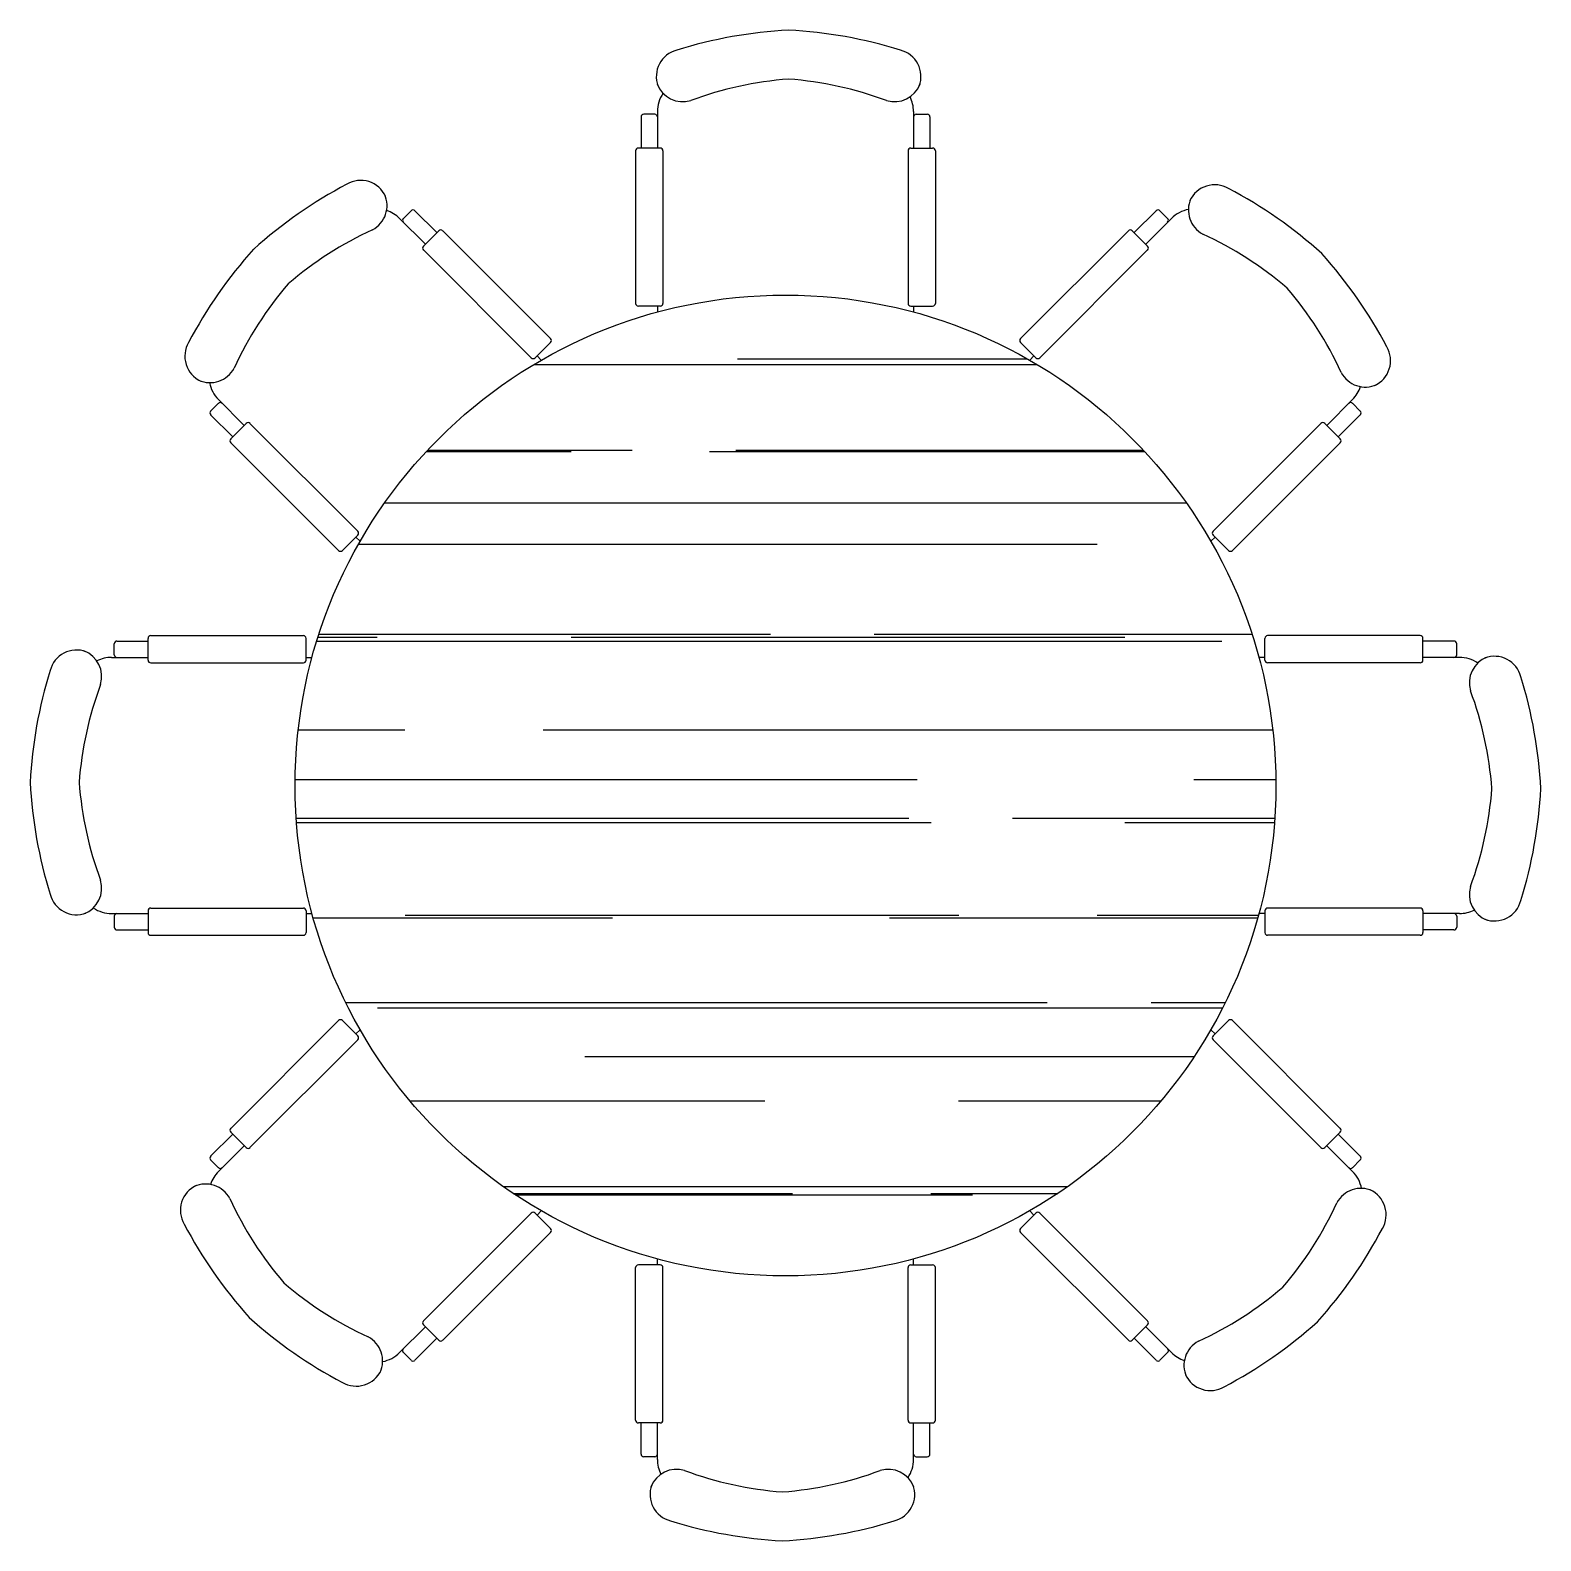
# Model space of a CAD drawing. Header units: millimetres. Extents: x -828.18 to -825.4, y 2611.5 to 2614.27.
import ezdxf

# ---------------------------------------------------------------- set-up
doc = ezdxf.new("R2010")
doc.units = ezdxf.units.MM
doc.header["$LTSCALE"] = 10
doc.layers.add('Móveis_mesas', color=2, linetype='Continuous')

msp = doc.modelspace()

# ---------------------------------------------------------------- hatches: boundary and pattern name
at = {"layer": 'Móveis_mesas'}
h = msp.add_hatch(dxfattribs=at)
h.set_pattern_fill('AR-RROOF', color=1, scale=0.01, style=0)
h.set_pattern_definition([(0, (-70.74727, 0), (0.5588, 0.254), [3.81, -0.508, 1.27, -0.254]), (0, (-70.40945, 0.127), (-0.254, 0.33782), [0.762, -0.08382, 1.524, -0.1905]), (0, (-70.62027, 0.2159), (1.3208, 0.17018), [2.032, -0.3556, 1.016, -0.254])])
h.paths.add_polyline_path([(-825.8908, 2612.8877, 1), (-827.6908, 2612.8877, 1)])

# ---------------------------------------------------------------- linework, layer by layer
for p, q in [((-826.5453, 2614.1713), (-826.5438, 2614.1752)), ((-827.0258, 2614.1244), (-827.0258, 2614.0574)), ((-826.5558, 2614.1244), (-826.5558, 2614.0574)), ((-827.0558, 2614.1145), (-827.0558, 2614.0574)), ((-827.0308, 2614.1195), (-827.0508, 2614.1195)), ((-826.5508, 2614.1195), (-826.5308, 2614.1195)), ((-826.5258, 2614.1145), (-826.5258, 2614.0574)), ((-827.0658, 2614.0524), (-827.0658, 2613.7725)), ((-827.0208, 2614.0574), (-827.0608, 2614.0574)), ((-827.0158, 2614.0524), (-827.0158, 2613.7725)), ((-826.5658, 2614.0524), (-826.5658, 2613.7725)), ((-826.5608, 2614.0574), (-826.5208, 2614.0574)), ((-826.5158, 2614.0524), (-826.5158, 2613.7725)), ((-827.5249, 2613.969), (-827.5266, 2613.9727)), ((-827.4921, 2613.9284), (-827.478, 2613.9425)), ((-827.4709, 2613.9425), (-827.4305, 2613.9022)), ((-826.1107, 2613.9425), (-826.151, 2613.9022)), ((-826.0895, 2613.9284), (-826.1036, 2613.9425)), ((-827.4991, 2613.9283), (-827.4517, 2613.881)), ((-827.4553, 2613.8774), (-827.427, 2613.9057)), ((-827.4199, 2613.9057), (-827.222, 2613.7078)), ((-826.1616, 2613.9057), (-826.3596, 2613.7078)), ((-826.1263, 2613.8774), (-826.1546, 2613.9057)), ((-826.0824, 2613.9283), (-826.1298, 2613.881)), ((-827.4553, 2613.8704), (-827.2573, 2613.6724)), ((-826.1263, 2613.8704), (-826.3242, 2613.6724)), ((-827.0208, 2613.7675), (-827.0608, 2613.7675)), ((-827.0258, 2613.7675), (-827.0258, 2613.7564)), ((-826.5608, 2613.7675), (-826.5208, 2613.7675)), ((-826.5558, 2613.7675), (-826.5558, 2613.7564)), ((-827.2503, 2613.6724), (-827.222, 2613.7007)), ((-826.3313, 2613.6724), (-826.3596, 2613.7007)), ((-827.2467, 2613.676), (-827.2389, 2613.6682)), ((-826.3348, 2613.676), (-826.3426, 2613.6682)), ((-825.7095, 2613.6218), (-825.7057, 2613.6235)), ((-827.8315, 2613.589), (-827.8457, 2613.5748)), ((-827.8315, 2613.596), (-827.7841, 2613.5486)), ((-825.7501, 2613.596), (-825.7975, 2613.5486)), ((-825.75, 2613.589), (-825.7359, 2613.5748)), ((-827.8457, 2613.5678), (-827.8053, 2613.5274)), ((-827.7805, 2613.5522), (-827.8088, 2613.5239)), ((-827.7735, 2613.5522), (-827.5755, 2613.3542)), ((-825.8081, 2613.5522), (-826.006, 2613.3542)), ((-825.801, 2613.5522), (-825.7727, 2613.5239)), ((-825.7359, 2613.5678), (-825.7763, 2613.5274)), ((-827.8088, 2613.5168), (-827.6109, 2613.3189)), ((-825.7727, 2613.5168), (-825.9707, 2613.3189)), ((-827.5755, 2613.3471), (-827.6038, 2613.3189)), ((-826.006, 2613.3471), (-825.9777, 2613.3189)), ((-827.5791, 2613.3436), (-827.5713, 2613.3358)), ((-826.0025, 2613.3436), (-826.0103, 2613.3358)), ((-827.9605, 2613.1177), (-827.9605, 2613.1577)), ((-827.9555, 2613.1627), (-827.6756, 2613.1627)), ((-827.6706, 2613.1177), (-827.6706, 2613.1577)), ((-825.911, 2613.1177), (-825.911, 2613.1577)), ((-825.6261, 2613.1627), (-825.906, 2613.1627)), ((-825.6211, 2613.1177), (-825.6211, 2613.1577)), ((-828.0745, 2613.1332), (-828.0783, 2613.1346)), ((-828.0226, 2613.1277), (-828.0226, 2613.1477)), ((-828.0176, 2613.1527), (-827.9605, 2613.1527)), ((-825.564, 2613.1527), (-825.6211, 2613.1527)), ((-825.559, 2613.1277), (-825.559, 2613.1477)), ((-828.0275, 2613.1227), (-827.9605, 2613.1227)), ((-827.9555, 2613.1127), (-827.6756, 2613.1127)), ((-827.6706, 2613.1227), (-827.6596, 2613.1227)), ((-825.911, 2613.1227), (-825.922, 2613.1227)), ((-825.6261, 2613.1127), (-825.906, 2613.1127)), ((-825.554, 2613.1227), (-825.6211, 2613.1227)), ((-827.9605, 2612.6577), (-827.9605, 2612.6177)), ((-827.9555, 2612.6627), (-827.6756, 2612.6627)), ((-827.6706, 2612.6577), (-827.6706, 2612.6177)), ((-825.911, 2612.6577), (-825.911, 2612.6177)), ((-825.6261, 2612.6627), (-825.906, 2612.6627)), ((-825.6211, 2612.6577), (-825.6211, 2612.6177)), ((-828.0275, 2612.6527), (-827.9605, 2612.6527)), ((-828.0226, 2612.6477), (-828.0226, 2612.6277)), ((-827.6706, 2612.6527), (-827.6596, 2612.6527)), ((-825.911, 2612.6527), (-825.922, 2612.6527)), ((-825.554, 2612.6527), (-825.6211, 2612.6527)), ((-825.559, 2612.6477), (-825.559, 2612.6277)), ((-825.5071, 2612.6421), (-825.5033, 2612.6407)), ((-828.0176, 2612.6227), (-827.9605, 2612.6227)), ((-827.9555, 2612.6127), (-827.6756, 2612.6127)), ((-825.6261, 2612.6127), (-825.906, 2612.6127)), ((-825.564, 2612.6227), (-825.6211, 2612.6227)), ((-827.8088, 2612.2585), (-827.6109, 2612.4565)), ((-827.5755, 2612.4282), (-827.6038, 2612.4565)), ((-827.5791, 2612.4317), (-827.5713, 2612.4395)), ((-826.0025, 2612.4317), (-826.0103, 2612.4395)), ((-826.006, 2612.4282), (-825.9777, 2612.4565)), ((-825.7727, 2612.2585), (-825.9707, 2612.4565)), ((-827.7735, 2612.2232), (-827.5755, 2612.4211)), ((-825.8081, 2612.2232), (-826.006, 2612.4211)), ((-827.8457, 2612.2076), (-827.8053, 2612.2479)), ((-827.7805, 2612.2232), (-827.8088, 2612.2515)), ((-825.801, 2612.2232), (-825.7727, 2612.2515)), ((-825.7359, 2612.2076), (-825.7763, 2612.2479)), ((-827.8315, 2612.1793), (-827.7841, 2612.2267)), ((-825.7501, 2612.1793), (-825.7975, 2612.2267)), ((-827.8315, 2612.1863), (-827.8457, 2612.2005)), ((-825.75, 2612.1863), (-825.7359, 2612.2005)), ((-827.8721, 2612.1536), (-827.8758, 2612.1519)), ((-827.4553, 2611.905), (-827.2573, 2612.1029)), ((-827.2503, 2612.1029), (-827.222, 2612.0746)), ((-827.2467, 2612.0994), (-827.2389, 2612.1072)), ((-826.3313, 2612.1029), (-826.3596, 2612.0746)), ((-826.3348, 2612.0994), (-826.3426, 2612.1072)), ((-826.1263, 2611.905), (-826.3242, 2612.1029)), ((-827.4199, 2611.8696), (-827.222, 2612.0676)), ((-826.1616, 2611.8696), (-826.3596, 2612.0676)), ((-827.0258, 2612.0079), (-827.0258, 2612.0189)), ((-826.5558, 2612.0079), (-826.5558, 2612.0189)), ((-827.0658, 2611.7229), (-827.0658, 2612.0029)), ((-827.0208, 2612.0079), (-827.0608, 2612.0079)), ((-827.0158, 2611.7229), (-827.0158, 2612.0029)), ((-826.5658, 2611.7229), (-826.5658, 2612.0029)), ((-826.5608, 2612.0079), (-826.5208, 2612.0079)), ((-826.5158, 2611.7229), (-826.5158, 2612.0029)), ((-827.4991, 2611.847), (-827.4517, 2611.8944)), ((-827.4553, 2611.8979), (-827.427, 2611.8696)), ((-826.1263, 2611.8979), (-826.1546, 2611.8696)), ((-826.0824, 2611.847), (-826.1298, 2611.8944)), ((-827.4709, 2611.8328), (-827.4305, 2611.8732)), ((-826.1107, 2611.8328), (-826.151, 2611.8732)), ((-827.4921, 2611.8469), (-827.478, 2611.8328)), ((-826.0895, 2611.8469), (-826.1036, 2611.8328)), ((-826.0567, 2611.8064), (-826.055, 2611.8026)), ((-827.0208, 2611.7179), (-827.0608, 2611.7179)), ((-827.0558, 2611.6608), (-827.0558, 2611.7179)), ((-827.0258, 2611.6509), (-827.0258, 2611.7179)), ((-826.5608, 2611.7179), (-826.5208, 2611.7179)), ((-826.5558, 2611.6509), (-826.5558, 2611.7179)), ((-826.5258, 2611.6608), (-826.5258, 2611.7179)), ((-827.0308, 2611.6558), (-827.0508, 2611.6558)), ((-826.5508, 2611.6558), (-826.5308, 2611.6558)), ((-827.0363, 2611.604), (-827.0377, 2611.6001))]:
    msp.add_line(p, q, dxfattribs=at)
at = {"layer": 'Móveis_mesas', "color": 3}
msp.add_circle((-826.7908, 2612.8877), 0.9, dxfattribs=at)
at = {"layer": 'Móveis_mesas'}
for centre, radius, start, end in [((-826.743, 2613.4439), 0.8309, 92.8995, 107.3221), ((-826.8271, 2613.4439), 0.8309, 72.6779, 87.1005), ((-826.9779, 2614.1887), 0.05, 104.4541, 200.2794), ((-826.5922, 2614.1887), 0.05, 339.7206, 75.5459), ((-826.7348, 2613.5238), 0.6621, 94.3515, 110.3082), ((-826.8353, 2613.5238), 0.6621, 69.6918, 85.6485), ((-826.9794, 2614.1925), 0.05, 200.2794, 287.1624), ((-826.9658, 2614.1244), 0.06, 145.9655, 180), ((-826.5907, 2614.1925), 0.05, 252.8376, 339.7206), ((-826.6158, 2614.1244), 0.06, 0, 26.8035), ((-827.0508, 2614.1145), 0.005, 90, 180), ((-827.0308, 2614.1145), 0.005, 0, 90), ((-826.5508, 2614.1145), 0.005, 90, 180), ((-826.5308, 2614.1145), 0.005, 0, 90), ((-827.0608, 2614.0524), 0.005, 90, 180), ((-827.0208, 2614.0524), 0.005, 0, 90), ((-826.5608, 2614.0524), 0.005, 90, 180), ((-826.5208, 2614.0524), 0.005, 0, 90), ((-827.2097, 2613.2553), 0.8309, 117.6779, 132.1005), ((-827.5703, 2613.9481), 0.05, 24.7206, 120.5459), ((-826.0032, 2613.94), 0.05, 59.4541, 155.2794), ((-827.572, 2613.9518), 0.05, 297.8376, 24.7206), ((-826.0014, 2613.9437), 0.05, 155.2794, 242.1624), ((-826.3637, 2613.2472), 0.8309, 47.8995, 62.3221), ((-827.5415, 2613.8859), 0.06, 45, 71.8035), ((-827.4744, 2613.939), 0.005, 45, 135), ((-826.1071, 2613.939), 0.005, 45, 135), ((-826.04, 2613.8859), 0.06, 100.9655, 135), ((-827.2721, 2613.306), 0.6621, 114.6918, 130.6485), ((-827.4886, 2613.9249), 0.005, 135, 225), ((-827.4235, 2613.9022), 0.005, 45, 135), ((-826.1581, 2613.9022), 0.005, 45, 135), ((-826.093, 2613.9249), 0.005, 315, 45), ((-827.4517, 2613.8739), 0.005, 135, 225), ((-826.1298, 2613.8739), 0.005, 315, 45), ((-826.3014, 2613.2979), 0.6621, 49.3515, 65.3082), ((-827.1503, 2613.3147), 0.8309, 137.8995, 152.3221), ((-826.4231, 2613.3066), 0.8309, 27.6779, 42.1005), ((-827.201, 2613.3771), 0.6621, 139.3515, 155.3082), ((-826.3724, 2613.369), 0.6621, 24.6918, 40.6485), ((-827.0608, 2613.7725), 0.005, 180, 270), ((-827.0208, 2613.7725), 0.005, 270, 0), ((-826.5608, 2613.7725), 0.005, 180, 270), ((-826.5208, 2613.7725), 0.005, 270, 0), ((-827.2255, 2613.7042), 0.005, 315, 45), ((-826.356, 2613.7042), 0.005, 135, 225), ((-827.8431, 2613.6753), 0.05, 149.4541, 245.2794), ((-825.7304, 2613.6672), 0.05, 294.7206, 30.5459), ((-827.8468, 2613.677), 0.05, 245.2794, 332.1624), ((-827.2538, 2613.676), 0.005, 225, 315), ((-826.3278, 2613.676), 0.005, 225, 315), ((-827.789, 2613.6384), 0.06, 190.9655, 225), ((-825.7267, 2613.6689), 0.05, 207.8376, 294.7206), ((-825.7925, 2613.6384), 0.06, 315, 341.8035), ((-827.8421, 2613.5713), 0.005, 135, 225), ((-827.828, 2613.5854), 0.005, 45, 135), ((-825.7536, 2613.5854), 0.005, 45, 135), ((-825.7394, 2613.5713), 0.005, 315, 45), ((-827.777, 2613.5486), 0.005, 45, 135), ((-825.8046, 2613.5486), 0.005, 45, 135), ((-827.8053, 2613.5203), 0.005, 135, 225), ((-825.7763, 2613.5203), 0.005, 315, 45), ((-827.5791, 2613.3507), 0.005, 315, 45), ((-826.0025, 2613.3507), 0.005, 135, 225), ((-827.6074, 2613.3224), 0.005, 225, 315), ((-825.9742, 2613.3224), 0.005, 225, 315), ((-827.9555, 2613.1577), 0.005, 90, 180), ((-827.6756, 2613.1577), 0.005, 0, 90), ((-825.906, 2613.1577), 0.005, 90, 180), ((-825.6261, 2613.1577), 0.005, 0, 90), ((-828.0918, 2613.0863), 0.05, 69.7206, 165.5459), ((-828.0956, 2613.0877), 0.05, 342.8376, 69.7206), ((-828.0176, 2613.1477), 0.005, 90, 180), ((-828.0176, 2613.1277), 0.005, 180, 270), ((-825.564, 2613.1477), 0.005, 0, 90), ((-825.564, 2613.1277), 0.005, 270, 0), ((-827.347, 2612.8514), 0.8309, 162.6779, 177.1005), ((-828.0275, 2613.0627), 0.06, 90, 116.8035), ((-827.9555, 2613.1177), 0.005, 180, 270), ((-827.6756, 2613.1177), 0.005, 270, 0), ((-825.906, 2613.1177), 0.005, 180, 270), ((-825.6261, 2613.1177), 0.005, 270, 0), ((-825.554, 2613.0627), 0.06, 55.9655, 90), ((-825.4859, 2613.0762), 0.05, 110.2794, 197.1624), ((-825.4898, 2613.0748), 0.05, 14.4541, 110.2794), ((-827.4269, 2612.8432), 0.6621, 159.6918, 175.6485), ((-826.2346, 2612.8399), 0.8309, 2.8995, 17.3221), ((-826.1546, 2612.8317), 0.6621, 4.3515, 20.3082), ((-827.347, 2612.9354), 0.8309, 182.8995, 197.3221), ((-827.4269, 2612.9436), 0.6621, 184.3515, 200.3082), ((-826.1546, 2612.9322), 0.6621, 339.6918, 355.6485), ((-826.2346, 2612.924), 0.8309, 342.6779, 357.1005), ((-828.0956, 2612.6991), 0.05, 290.2794, 17.1624), ((-828.0918, 2612.7005), 0.05, 194.4541, 290.2794), ((-825.4859, 2612.6876), 0.05, 162.8376, 249.7206), ((-828.0275, 2612.7127), 0.06, 235.9655, 270), ((-827.9555, 2612.6577), 0.005, 90, 180), ((-827.6756, 2612.6577), 0.005, 0, 90), ((-825.906, 2612.6577), 0.005, 90, 180), ((-825.6261, 2612.6577), 0.005, 0, 90), ((-825.554, 2612.7127), 0.06, 270, 296.8035), ((-825.4898, 2612.689), 0.05, 249.7206, 345.5459), ((-828.0176, 2612.6477), 0.005, 90, 180), ((-828.0176, 2612.6277), 0.005, 180, 270), ((-825.564, 2612.6477), 0.005, 0, 90), ((-825.564, 2612.6277), 0.005, 270, 0), ((-827.9555, 2612.6177), 0.005, 180, 270), ((-827.6756, 2612.6177), 0.005, 270, 0), ((-825.906, 2612.6177), 0.005, 180, 270), ((-825.6261, 2612.6177), 0.005, 270, 0), ((-827.6074, 2612.4529), 0.005, 45, 135), ((-825.9742, 2612.4529), 0.005, 45, 135), ((-827.5791, 2612.4246), 0.005, 315, 45), ((-826.0025, 2612.4246), 0.005, 135, 225), ((-827.8053, 2612.255), 0.005, 135, 225), ((-825.7763, 2612.255), 0.005, 315, 45), ((-827.777, 2612.2267), 0.005, 225, 315), ((-825.8046, 2612.2267), 0.005, 225, 315), ((-827.8421, 2612.204), 0.005, 135, 225), ((-827.828, 2612.1899), 0.005, 225, 315), ((-825.7536, 2612.1899), 0.005, 225, 315), ((-825.7394, 2612.204), 0.005, 315, 45), ((-827.8549, 2612.1064), 0.05, 27.8376, 114.7206), ((-827.789, 2612.1369), 0.06, 135, 161.8035), ((-825.7925, 2612.1369), 0.06, 10.9655, 45), ((-827.8512, 2612.1081), 0.05, 114.7206, 210.5459), ((-827.2091, 2612.4064), 0.6621, 204.6918, 220.6485), ((-825.7348, 2612.0983), 0.05, 65.2794, 152.1624), ((-825.7385, 2612.1), 0.05, 329.4541, 65.2794), ((-827.2538, 2612.0994), 0.005, 45, 135), ((-826.3278, 2612.0994), 0.005, 45, 135), ((-826.3805, 2612.3983), 0.6621, 319.3515, 335.3082), ((-827.1584, 2612.4687), 0.8309, 207.6779, 222.1005), ((-827.2255, 2612.0711), 0.005, 315, 45), ((-826.356, 2612.0711), 0.005, 135, 225), ((-826.4313, 2612.4606), 0.8309, 317.8995, 332.3221), ((-827.0608, 2612.0029), 0.005, 90, 180), ((-827.0208, 2612.0029), 0.005, 0, 90), ((-826.5608, 2612.0029), 0.005, 90, 180), ((-826.5208, 2612.0029), 0.005, 0, 90), ((-827.2802, 2612.4774), 0.6621, 229.3515, 245.3082), ((-826.3095, 2612.4693), 0.6621, 294.6918, 310.6485), ((-827.2179, 2612.5281), 0.8309, 227.8995, 242.3221), ((-827.4517, 2611.9014), 0.005, 135, 225), ((-826.1298, 2611.9014), 0.005, 315, 45), ((-826.3718, 2612.52), 0.8309, 297.6779, 312.1005), ((-827.5801, 2611.8316), 0.05, 335.2794, 62.1624), ((-827.4886, 2611.8505), 0.005, 135, 225), ((-827.4235, 2611.8732), 0.005, 225, 315), ((-826.1581, 2611.8732), 0.005, 225, 315), ((-826.093, 2611.8505), 0.005, 315, 45), ((-826.0096, 2611.8235), 0.05, 117.8376, 204.7206), ((-827.5415, 2611.8894), 0.06, 280.9655, 315), ((-827.4744, 2611.8363), 0.005, 225, 315), ((-826.1071, 2611.8363), 0.005, 225, 315), ((-826.04, 2611.8894), 0.06, 225, 251.8035), ((-827.5784, 2611.8354), 0.05, 239.4541, 335.2794), ((-826.0113, 2611.8273), 0.05, 204.7206, 300.5459), ((-827.0608, 2611.7229), 0.005, 180, 270), ((-827.0208, 2611.7229), 0.005, 270, 0), ((-826.5608, 2611.7229), 0.005, 180, 270), ((-826.5208, 2611.7229), 0.005, 270, 0), ((-827.0508, 2611.6608), 0.005, 180, 270), ((-827.0308, 2611.6608), 0.005, 270, 0), ((-826.5508, 2611.6608), 0.005, 180, 270), ((-826.5308, 2611.6608), 0.005, 270, 0), ((-826.9908, 2611.5828), 0.05, 72.8376, 159.7206), ((-826.9658, 2611.6509), 0.06, 180, 206.8035), ((-826.7463, 2612.2515), 0.6621, 249.6918, 265.6485), ((-826.8467, 2612.2515), 0.6621, 274.3515, 290.3082), ((-826.6022, 2611.5828), 0.05, 20.2794, 107.1624), ((-826.6158, 2611.6509), 0.06, 325.9655, 0), ((-826.9894, 2611.5866), 0.05, 159.7206, 255.5459), ((-826.6036, 2611.5866), 0.05, 284.4541, 20.2794), ((-826.7545, 2612.3315), 0.8309, 252.6779, 267.1005), ((-826.8385, 2612.3315), 0.8309, 272.8995, 287.3221)]:
    msp.add_arc(centre, radius, start, end, dxfattribs=at)

doc.saveas('drawing.dxf')
